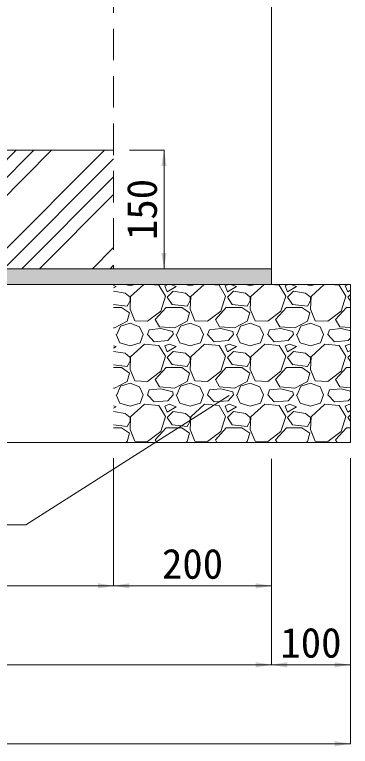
# Model space of a CAD drawing. Units: millimetres at full size. Extents: x 77366 to 106166, y -28085 to 6898.
# Drawn here: x 103590 to 104016, y -4537 to -3610 of the extents above; entities that cross this region are included whole.
import ezdxf
from ezdxf.enums import TextEntityAlignment as Align

# ---------------------------------------------------------------- set-up
doc = ezdxf.new("R2010")
doc.units = ezdxf.units.MM
doc.header["$LTSCALE"] = 50
doc.linetypes.add('USER2', pattern=[1.2, 0.8, -0.4])
doc.layers.add('モルタル', color=7, linetype='Continuous')
for name, color, linetype, lineweight in [('基礎', 7, 'Continuous', 5), ('寸法線', 7, 'Continuous', 13), ('引出線', 4, 'Continuous', 13), ('本体', 2, 'Continuous', 20)]:
    doc.layers.add(name, color=color, linetype=linetype, lineweight=lineweight)
doc.styles.add('ＭＳ ゴシック', font='')
doc.styles.get('ＭＳ ゴシック').set_extended_font_data('MS Gothic')

# ---------------------------------------------------------------- blocks, each defined once
blk = doc.blocks.new('filled_arrow')
at = {"color": 0, "linetype": 'Continuous', "lineweight": -2}
blk.add_solid([(7.5, 1.25), (0, 0), (7.5, -1.25)], dxfattribs=at)

msp = doc.modelspace()

# ---------------------------------------------------------------- hatches: boundary and pattern name
at = {"layer": 'モルタル'}
msp.add_hatch(color=256, dxfattribs=at).paths.add_polyline_path([(103915.8, -3951.94), (103915.8, -3931.94), (102915.8, -3931.94), (102915.8, -3951.94)])
at = {"layer": '本体'}
h = msp.add_hatch(dxfattribs=at)
h.set_pattern_fill('USER', style=0, pattern_type=2)
h.set_pattern_definition([(45, (5950, 7035), (-67.35192, 67.35192), []), (45, (5972.45, 7035), (-67.35192, 67.35192), []), (45, (5994.9, 7035), (-67.35192, 67.35192), []), (45, (6017.35, 7035), (-67.35192, 67.35192), [])])
h.paths.add_polyline_path([(103115.8, -3781.94), (103115.8, -3931.94), (103715.8, -3931.94), (103715.8, -3781.94)])

# ---------------------------------------------------------------- linework, layer by layer
at = {"layer": '基礎', "color": 3, "lineweight": 20}
for p, q in [((102815.8, -3951.94), (104015.8, -3951.94)), ((104015.8, -3951.94), (104015.8, -4151.94)), ((102815.8, -4151.94), (104015.8, -4151.94))]:
    msp.add_line(p, q, dxfattribs=at)
at = {"layer": '基礎'}
for p, q in [((103719.02, -3954.4), (103715.8, -3953.32)), ((103715.8, -3956.34), (103719.02, -3954.4)), ((103730.77, -3951.94), (103736.55, -3953.64)), ((103736.55, -3953.64), (103742.33, -3951.94)), ((103754.2, -3951.94), (103737.31, -3967.35)), ((103773.13, -3952.88), (103761.87, -3951.94)), ((103781.51, -3966.59), (103773.13, -3952.88)), ((103784.71, -3951.94), (103780.75, -3953.64)), ((103780.75, -3953.64), (103783.79, -3961.26)), ((103783.79, -3961.26), (103795.22, -3954.4)), ((103795.22, -3954.4), (103787.84, -3951.94)), ((103806.97, -3951.94), (103812.75, -3953.64)), ((103812.75, -3953.64), (103818.53, -3951.94)), ((103830.4, -3951.94), (103813.51, -3967.35)), ((103849.33, -3952.88), (103838.07, -3951.94)), ((103857.71, -3966.59), (103849.33, -3952.88)), ((103860.91, -3951.94), (103856.95, -3953.64)), ((103856.95, -3953.64), (103859.99, -3961.26)), ((103859.99, -3961.26), (103871.42, -3954.4)), ((103871.42, -3954.4), (103864.04, -3951.94)), ((103883.17, -3951.94), (103888.95, -3953.64)), ((103888.95, -3953.64), (103894.73, -3951.94)), ((103906.6, -3951.94), (103889.71, -3967.35)), ((103925.53, -3952.88), (103914.27, -3951.94)), ((103933.91, -3966.59), (103925.53, -3952.88)), ((103937.11, -3951.94), (103933.15, -3953.64)), ((103933.15, -3953.64), (103936.19, -3961.26)), ((103936.19, -3961.26), (103947.62, -3954.4)), ((103947.62, -3954.4), (103940.24, -3951.94)), ((103959.37, -3951.94), (103965.15, -3953.64)), ((103965.15, -3953.64), (103970.93, -3951.94)), ((103982.8, -3951.94), (103965.91, -3967.35)), ((104001.73, -3952.88), (103990.47, -3951.94)), ((104010.11, -3966.59), (104001.73, -3952.88)), ((104013.31, -3951.94), (104009.35, -3953.64)), ((104009.35, -3953.64), (104012.39, -3961.26)), ((103730.45, -3962.78), (103715.8, -3960.58)), ((103736.55, -3968.12), (103730.45, -3962.78)), ((103737.31, -3967.35), (103736.55, -3983.36)), ((103775.41, -3985.64), (103781.51, -3966.59)), ((103791.41, -3960.5), (103783.79, -3968.12)), ((103806.65, -3962.78), (103791.41, -3960.5)), ((103812.75, -3968.12), (103806.65, -3962.78)), ((103813.51, -3967.35), (103812.75, -3983.36)), ((103851.61, -3985.64), (103857.71, -3966.59)), ((103867.61, -3960.5), (103859.99, -3968.12)), ((103882.85, -3962.78), (103867.61, -3960.5)), ((103888.95, -3968.12), (103882.85, -3962.78)), ((103889.71, -3967.35), (103888.95, -3983.36)), ((103927.81, -3985.64), (103933.91, -3966.59)), ((103943.81, -3960.5), (103936.19, -3968.12)), ((103959.05, -3962.78), (103943.81, -3960.5)), ((103965.15, -3968.12), (103959.05, -3962.78)), ((103965.91, -3967.35), (103965.15, -3983.36)), ((104004.01, -3985.64), (104010.11, -3966.59)), ((104012.39, -3961.26), (104015.8, -3959.22)), ((104015.8, -3964.71), (104012.39, -3968.12)), ((103732.74, -3979.55), (103736.55, -3972.69)), ((103736.55, -3972.69), (103736.55, -3968.12)), ((103783.79, -3968.12), (103789.89, -3977.26)), ((103808.94, -3979.55), (103812.75, -3972.69)), ((103812.75, -3972.69), (103812.75, -3968.12)), ((103859.99, -3968.12), (103866.09, -3977.26)), ((103885.14, -3979.55), (103888.95, -3972.69)), ((103888.95, -3972.69), (103888.95, -3968.12)), ((103936.19, -3968.12), (103942.29, -3977.26)), ((103961.34, -3979.55), (103965.15, -3972.69)), ((103965.15, -3972.69), (103965.15, -3968.12)), ((104012.39, -3968.12), (104015.8, -3973.22)), ((103715.8, -3977.51), (103732.74, -3979.55)), ((103715.8, -3981.07), (103725.88, -3981.07)), ((103725.88, -3981.07), (103735.79, -3987.93)), ((103736.55, -3983.36), (103742.65, -3997.83)), ((103758.65, -3998.6), (103775.41, -3985.64)), ((103768.55, -3996.31), (103782.27, -3981.07)), ((103782.27, -3981.07), (103802.08, -3981.07)), ((103789.89, -3977.26), (103808.94, -3979.55)), ((103802.08, -3981.07), (103811.99, -3987.93)), ((103812.75, -3983.36), (103818.85, -3997.83)), ((103834.85, -3998.6), (103851.61, -3985.64)), ((103844.75, -3996.31), (103858.47, -3981.07)), ((103858.47, -3981.07), (103878.28, -3981.07)), ((103866.09, -3977.26), (103885.14, -3979.55)), ((103878.28, -3981.07), (103888.19, -3987.93)), ((103888.95, -3983.36), (103895.05, -3997.83)), ((103911.05, -3998.6), (103927.81, -3985.64)), ((103920.95, -3996.31), (103934.67, -3981.07)), ((103934.67, -3981.07), (103954.48, -3981.07)), ((103942.29, -3977.26), (103961.34, -3979.55)), ((103954.48, -3981.07), (103964.39, -3987.93)), ((103965.15, -3983.36), (103971.25, -3997.83)), ((103987.25, -3998.6), (104004.01, -3985.64)), ((103997.15, -3996.31), (104010.87, -3981.07)), ((104010.87, -3981.07), (104015.8, -3981.07)), ((103735.79, -3987.93), (103732.74, -3998.6)), ((103811.99, -3987.93), (103808.94, -3998.6)), ((103888.19, -3987.93), (103885.14, -3998.6)), ((103964.39, -3987.93), (103961.34, -3998.6)), ((103732.74, -3998.6), (103716.74, -4006.98)), ((103724.36, -4004.69), (103736.55, -4000.88)), ((103736.55, -4000.88), (103748.74, -4005.45)), ((103742.65, -3997.83), (103758.65, -3998.6)), ((103773.89, -4005.45), (103768.55, -3996.31)), ((103808.94, -3998.6), (103792.94, -4006.98)), ((103800.56, -4004.69), (103812.75, -4000.88)), ((103812.75, -4000.88), (103824.94, -4005.45)), ((103818.85, -3997.83), (103834.85, -3998.6)), ((103850.09, -4005.45), (103844.75, -3996.31)), ((103885.14, -3998.6), (103869.14, -4006.98)), ((103876.76, -4004.69), (103888.95, -4000.88)), ((103888.95, -4000.88), (103901.14, -4005.45)), ((103895.05, -3997.83), (103911.05, -3998.6)), ((103926.29, -4005.45), (103920.95, -3996.31)), ((103961.34, -3998.6), (103945.34, -4006.98)), ((103952.96, -4004.69), (103965.15, -4000.88)), ((103965.15, -4000.88), (103977.34, -4005.45)), ((103971.25, -3997.83), (103987.25, -3998.6)), ((104002.49, -4005.45), (103997.15, -3996.31)), ((103716.74, -4006.98), (103715.8, -4006.9)), ((103719.79, -4015.36), (103724.36, -4004.69)), ((103748.74, -4005.45), (103753.31, -4015.36)), ((103758.65, -4015.36), (103760.93, -4009.26)), ((103775.41, -4007.74), (103760.93, -4009.26)), ((103792.94, -4006.98), (103773.89, -4005.45)), ((103790.65, -4011.55), (103775.41, -4007.74)), ((103791.41, -4015.36), (103790.65, -4011.55)), ((103795.99, -4015.36), (103800.56, -4004.69)), ((103824.94, -4005.45), (103829.51, -4015.36)), ((103834.85, -4015.36), (103837.13, -4009.26)), ((103851.61, -4007.74), (103837.13, -4009.26)), ((103869.14, -4006.98), (103850.09, -4005.45)), ((103866.85, -4011.55), (103851.61, -4007.74)), ((103867.61, -4015.36), (103866.85, -4011.55)), ((103872.19, -4015.36), (103876.76, -4004.69)), ((103901.14, -4005.45), (103905.71, -4015.36)), ((103911.05, -4015.36), (103913.33, -4009.26)), ((103927.81, -4007.74), (103913.33, -4009.26)), ((103945.34, -4006.98), (103926.29, -4005.45)), ((103943.05, -4011.55), (103927.81, -4007.74)), ((103943.81, -4015.36), (103943.05, -4011.55)), ((103948.39, -4015.36), (103952.96, -4004.69)), ((103977.34, -4005.45), (103981.91, -4015.36)), ((103987.25, -4015.36), (103989.53, -4009.26)), ((104004.01, -4007.74), (103989.53, -4009.26)), ((104015.8, -4006.52), (104002.49, -4005.45)), ((104015.8, -4010.69), (104004.01, -4007.74)), ((103719.02, -4015.36), (103723.6, -4026.03)), ((103749.5, -4026.03), (103753.31, -4015.36)), ((103767.03, -4024.5), (103758.65, -4015.36)), ((103784.56, -4022.98), (103767.03, -4024.5)), ((103791.41, -4015.36), (103784.56, -4022.98)), ((103795.22, -4015.36), (103799.8, -4026.03)), ((103825.7, -4026.03), (103829.51, -4015.36)), ((103843.23, -4024.5), (103834.85, -4015.36)), ((103860.76, -4022.98), (103843.23, -4024.5)), ((103867.61, -4015.36), (103860.76, -4022.98)), ((103871.42, -4015.36), (103876, -4026.03)), ((103901.9, -4026.03), (103905.71, -4015.36)), ((103919.43, -4024.5), (103911.05, -4015.36)), ((103936.96, -4022.98), (103919.43, -4024.5)), ((103943.81, -4015.36), (103936.96, -4022.98)), ((103947.62, -4015.36), (103952.2, -4026.03)), ((103978.1, -4026.03), (103981.91, -4015.36)), ((103995.63, -4024.5), (103987.25, -4015.36)), ((104013.16, -4022.98), (103995.63, -4024.5)), ((104015.8, -4020.05), (104013.16, -4022.98)), ((103719.02, -4030.6), (103715.8, -4029.52)), ((103715.8, -4032.54), (103719.02, -4030.6)), ((103723.6, -4026.03), (103736.55, -4029.84)), ((103736.55, -4029.84), (103749.5, -4026.03)), ((103754.84, -4027.55), (103737.31, -4043.55)), ((103773.13, -4029.08), (103754.84, -4027.55)), ((103781.51, -4042.79), (103773.13, -4029.08)), ((103786.08, -4027.55), (103780.75, -4029.84)), ((103780.75, -4029.84), (103783.79, -4037.46)), ((103783.79, -4037.46), (103795.22, -4030.6)), ((103795.22, -4030.6), (103786.08, -4027.55)), ((103799.8, -4026.03), (103812.75, -4029.84)), ((103812.75, -4029.84), (103825.7, -4026.03)), ((103831.04, -4027.55), (103813.51, -4043.55)), ((103849.33, -4029.08), (103831.04, -4027.55)), ((103857.71, -4042.79), (103849.33, -4029.08)), ((103862.28, -4027.55), (103856.95, -4029.84)), ((103856.95, -4029.84), (103859.99, -4037.46)), ((103859.99, -4037.46), (103871.42, -4030.6)), ((103871.42, -4030.6), (103862.28, -4027.55)), ((103876, -4026.03), (103888.95, -4029.84)), ((103888.95, -4029.84), (103901.9, -4026.03)), ((103907.24, -4027.55), (103889.71, -4043.55)), ((103925.53, -4029.08), (103907.24, -4027.55)), ((103933.91, -4042.79), (103925.53, -4029.08)), ((103938.48, -4027.55), (103933.15, -4029.84)), ((103933.15, -4029.84), (103936.19, -4037.46)), ((103936.19, -4037.46), (103947.62, -4030.6)), ((103947.62, -4030.6), (103938.48, -4027.55)), ((103952.2, -4026.03), (103965.15, -4029.84)), ((103965.15, -4029.84), (103978.1, -4026.03)), ((103983.44, -4027.55), (103965.91, -4043.55)), ((104001.73, -4029.08), (103983.44, -4027.55)), ((104010.11, -4042.79), (104001.73, -4029.08)), ((104014.68, -4027.55), (104009.35, -4029.84)), ((104009.35, -4029.84), (104012.39, -4037.46)), ((104015.8, -4027.92), (104014.68, -4027.55)), ((103730.45, -4038.98), (103715.8, -4036.78)), ((103736.55, -4044.32), (103730.45, -4038.98)), ((103791.41, -4036.7), (103783.79, -4044.32)), ((103806.65, -4038.98), (103791.41, -4036.7)), ((103812.75, -4044.32), (103806.65, -4038.98)), ((103867.61, -4036.7), (103859.99, -4044.32)), ((103882.85, -4038.98), (103867.61, -4036.7)), ((103888.95, -4044.32), (103882.85, -4038.98)), ((103943.81, -4036.7), (103936.19, -4044.32)), ((103959.05, -4038.98), (103943.81, -4036.7)), ((103965.15, -4044.32), (103959.05, -4038.98)), ((104012.39, -4037.46), (104015.8, -4035.42)), ((104015.8, -4040.91), (104012.39, -4044.32)), ((103732.74, -4055.75), (103736.55, -4048.89)), ((103737.31, -4043.55), (103736.55, -4059.56)), ((103736.55, -4048.89), (103736.55, -4044.32)), ((103775.41, -4061.84), (103781.51, -4042.79)), ((103783.79, -4044.32), (103789.89, -4053.46)), ((103808.94, -4055.75), (103812.75, -4048.89)), ((103813.51, -4043.55), (103812.75, -4059.56)), ((103812.75, -4048.89), (103812.75, -4044.32)), ((103851.61, -4061.84), (103857.71, -4042.79)), ((103859.99, -4044.32), (103866.09, -4053.46)), ((103885.14, -4055.75), (103888.95, -4048.89)), ((103889.71, -4043.55), (103888.95, -4059.56)), ((103888.95, -4048.89), (103888.95, -4044.32)), ((103927.81, -4061.84), (103933.91, -4042.79)), ((103936.19, -4044.32), (103942.29, -4053.46)), ((103961.34, -4055.75), (103965.15, -4048.89)), ((103965.91, -4043.55), (103965.15, -4059.56)), ((103965.15, -4048.89), (103965.15, -4044.32)), ((104004.01, -4061.84), (104010.11, -4042.79)), ((104012.39, -4044.32), (104015.8, -4049.42)), ((103715.8, -4053.71), (103732.74, -4055.75)), ((103715.8, -4057.27), (103725.88, -4057.27)), ((103725.88, -4057.27), (103735.79, -4064.13)), ((103736.55, -4059.56), (103742.65, -4074.03)), ((103768.55, -4072.51), (103782.27, -4057.27)), ((103782.27, -4057.27), (103802.08, -4057.27)), ((103789.89, -4053.46), (103808.94, -4055.75)), ((103802.08, -4057.27), (103811.99, -4064.13)), ((103812.75, -4059.56), (103818.85, -4074.03)), ((103844.75, -4072.51), (103858.47, -4057.27)), ((103858.47, -4057.27), (103878.28, -4057.27)), ((103866.09, -4053.46), (103885.14, -4055.75)), ((103878.28, -4057.27), (103888.19, -4064.13)), ((103888.95, -4059.56), (103895.05, -4074.03)), ((103920.95, -4072.51), (103934.67, -4057.27)), ((103934.67, -4057.27), (103954.48, -4057.27)), ((103942.29, -4053.46), (103961.34, -4055.75)), ((103954.48, -4057.27), (103964.39, -4064.13)), ((103965.15, -4059.56), (103971.25, -4074.03)), ((103997.15, -4072.51), (104010.87, -4057.27)), ((104010.87, -4057.27), (104015.8, -4057.27)), ((103735.79, -4064.13), (103732.74, -4074.8)), ((103758.65, -4074.8), (103775.41, -4061.84)), ((103811.99, -4064.13), (103808.94, -4074.8)), ((103834.85, -4074.8), (103851.61, -4061.84)), ((103888.19, -4064.13), (103885.14, -4074.8)), ((103911.05, -4074.8), (103927.81, -4061.84)), ((103964.39, -4064.13), (103961.34, -4074.8)), ((103987.25, -4074.8), (104004.01, -4061.84)), ((103732.74, -4074.8), (103716.74, -4083.18)), ((103724.36, -4080.89), (103736.55, -4077.08)), ((103736.55, -4077.08), (103748.74, -4081.65)), ((103742.65, -4074.03), (103758.65, -4074.8)), ((103773.89, -4081.65), (103768.55, -4072.51)), ((103808.94, -4074.8), (103792.94, -4083.18)), ((103800.56, -4080.89), (103812.75, -4077.08)), ((103812.75, -4077.08), (103824.94, -4081.65)), ((103818.85, -4074.03), (103834.85, -4074.8)), ((103850.09, -4081.65), (103844.75, -4072.51)), ((103885.14, -4074.8), (103869.14, -4083.18)), ((103876.76, -4080.89), (103888.95, -4077.08)), ((103888.95, -4077.08), (103901.14, -4081.65)), ((103895.05, -4074.03), (103911.05, -4074.8)), ((103926.29, -4081.65), (103920.95, -4072.51)), ((103961.34, -4074.8), (103945.34, -4083.18)), ((103952.96, -4080.89), (103965.15, -4077.08)), ((103965.15, -4077.08), (103977.34, -4081.65)), ((103971.25, -4074.03), (103987.25, -4074.8)), ((104002.49, -4081.65), (103997.15, -4072.51)), ((103716.74, -4083.18), (103715.8, -4083.1)), ((103719.79, -4091.56), (103724.36, -4080.89)), ((103748.74, -4081.65), (103753.31, -4091.56)), ((103758.65, -4091.56), (103760.93, -4085.46)), ((103775.41, -4083.94), (103760.93, -4085.46)), ((103792.94, -4083.18), (103773.89, -4081.65)), ((103790.65, -4087.75), (103775.41, -4083.94)), ((103791.41, -4091.56), (103790.65, -4087.75)), ((103795.99, -4091.56), (103800.56, -4080.89)), ((103824.94, -4081.65), (103829.51, -4091.56)), ((103834.85, -4091.56), (103837.13, -4085.46)), ((103851.61, -4083.94), (103837.13, -4085.46)), ((103869.14, -4083.18), (103850.09, -4081.65)), ((103866.85, -4087.75), (103851.61, -4083.94)), ((103867.61, -4091.56), (103866.85, -4087.75)), ((103872.19, -4091.56), (103876.76, -4080.89)), ((103901.14, -4081.65), (103905.71, -4091.56)), ((103911.05, -4091.56), (103913.33, -4085.46)), ((103927.81, -4083.94), (103913.33, -4085.46)), ((103945.34, -4083.18), (103926.29, -4081.65)), ((103943.05, -4087.75), (103927.81, -4083.94)), ((103943.81, -4091.56), (103943.05, -4087.75)), ((103948.39, -4091.56), (103952.96, -4080.89)), ((103977.34, -4081.65), (103981.91, -4091.56)), ((103987.25, -4091.56), (103989.53, -4085.46)), ((104004.01, -4083.94), (103989.53, -4085.46)), ((104015.8, -4082.72), (104002.49, -4081.65)), ((104015.8, -4086.89), (104004.01, -4083.94)), ((103719.02, -4091.56), (103723.6, -4102.23)), ((103749.5, -4102.23), (103753.31, -4091.56)), ((103767.03, -4100.7), (103758.65, -4091.56)), ((103791.41, -4091.56), (103784.56, -4099.18)), ((103795.22, -4091.56), (103799.8, -4102.23)), ((103825.7, -4102.23), (103829.51, -4091.56)), ((103843.23, -4100.7), (103834.85, -4091.56)), ((103867.61, -4091.56), (103860.76, -4099.18)), ((103871.42, -4091.56), (103876, -4102.23)), ((103901.9, -4102.23), (103905.71, -4091.56)), ((103919.43, -4100.7), (103911.05, -4091.56)), ((103943.81, -4091.56), (103936.96, -4099.18)), ((103947.62, -4091.56), (103952.2, -4102.23)), ((103978.1, -4102.23), (103981.91, -4091.56)), ((103995.63, -4100.7), (103987.25, -4091.56)), ((104015.8, -4096.25), (104013.16, -4099.18)), ((103719.02, -4106.8), (103715.8, -4105.72)), ((103723.6, -4102.23), (103736.55, -4106.04)), ((103736.55, -4106.04), (103749.5, -4102.23)), ((103754.84, -4103.75), (103737.31, -4119.75)), ((103773.13, -4105.28), (103754.84, -4103.75)), ((103784.56, -4099.18), (103767.03, -4100.7)), ((103781.51, -4118.99), (103773.13, -4105.28)), ((103786.08, -4103.75), (103780.75, -4106.04)), ((103780.75, -4106.04), (103783.79, -4113.66)), ((103795.22, -4106.8), (103786.08, -4103.75)), ((103799.8, -4102.23), (103812.75, -4106.04)), ((103812.75, -4106.04), (103825.7, -4102.23)), ((103831.04, -4103.75), (103813.51, -4119.75)), ((103849.33, -4105.28), (103831.04, -4103.75)), ((103860.76, -4099.18), (103843.23, -4100.7)), ((103857.71, -4118.99), (103849.33, -4105.28)), ((103862.28, -4103.75), (103856.95, -4106.04)), ((103856.95, -4106.04), (103859.99, -4113.66)), ((103871.42, -4106.8), (103862.28, -4103.75)), ((103876, -4102.23), (103888.95, -4106.04)), ((103888.95, -4106.04), (103901.9, -4102.23)), ((103907.24, -4103.75), (103889.71, -4119.75)), ((103925.53, -4105.28), (103907.24, -4103.75)), ((103936.96, -4099.18), (103919.43, -4100.7)), ((103933.91, -4118.99), (103925.53, -4105.28)), ((103938.48, -4103.75), (103933.15, -4106.04)), ((103933.15, -4106.04), (103936.19, -4113.66)), ((103947.62, -4106.8), (103938.48, -4103.75)), ((103952.2, -4102.23), (103965.15, -4106.04)), ((103965.15, -4106.04), (103978.1, -4102.23)), ((103983.44, -4103.75), (103965.91, -4119.75)), ((104001.73, -4105.28), (103983.44, -4103.75)), ((104013.16, -4099.18), (103995.63, -4100.7)), ((104010.11, -4118.99), (104001.73, -4105.28)), ((104014.68, -4103.75), (104009.35, -4106.04)), ((104009.35, -4106.04), (104012.39, -4113.66)), ((104015.8, -4104.12), (104014.68, -4103.75)), ((103715.8, -4108.74), (103719.02, -4106.8)), ((103730.45, -4115.18), (103715.8, -4112.98)), ((103736.55, -4120.52), (103730.45, -4115.18)), ((103783.79, -4113.66), (103795.22, -4106.8)), ((103791.41, -4112.9), (103783.79, -4120.52)), ((103806.65, -4115.18), (103791.41, -4112.9)), ((103812.75, -4120.52), (103806.65, -4115.18)), ((103859.99, -4113.66), (103871.42, -4106.8)), ((103867.61, -4112.9), (103859.99, -4120.52)), ((103882.85, -4115.18), (103867.61, -4112.9)), ((103888.95, -4120.52), (103882.85, -4115.18)), ((103936.19, -4113.66), (103947.62, -4106.8)), ((103943.81, -4112.9), (103936.19, -4120.52)), ((103959.05, -4115.18), (103943.81, -4112.9)), ((103965.15, -4120.52), (103959.05, -4115.18)), ((104012.39, -4113.66), (104015.8, -4111.62)), ((103737.31, -4119.75), (103736.55, -4135.76)), ((103736.55, -4125.09), (103736.55, -4120.52)), ((103775.41, -4138.04), (103781.51, -4118.99)), ((103783.79, -4120.52), (103789.89, -4129.66)), ((103813.51, -4119.75), (103812.75, -4135.76)), ((103812.75, -4125.09), (103812.75, -4120.52)), ((103851.61, -4138.04), (103857.71, -4118.99)), ((103859.99, -4120.52), (103866.09, -4129.66)), ((103889.71, -4119.75), (103888.95, -4135.76)), ((103888.95, -4125.09), (103888.95, -4120.52)), ((103927.81, -4138.04), (103933.91, -4118.99)), ((103936.19, -4120.52), (103942.29, -4129.66)), ((103965.91, -4119.75), (103965.15, -4135.76)), ((103965.15, -4125.09), (103965.15, -4120.52)), ((104004.01, -4138.04), (104010.11, -4118.99)), ((104015.8, -4117.11), (104012.39, -4120.52)), ((104012.39, -4120.52), (104015.8, -4125.62)), ((103715.8, -4129.91), (103732.74, -4131.95)), ((103715.8, -4133.47), (103725.88, -4133.47)), ((103725.88, -4133.47), (103735.79, -4140.33)), ((103732.74, -4131.95), (103736.55, -4125.09)), ((103768.55, -4148.71), (103782.27, -4133.47)), ((103782.27, -4133.47), (103802.08, -4133.47)), ((103789.89, -4129.66), (103808.94, -4131.95)), ((103802.08, -4133.47), (103811.99, -4140.33)), ((103808.94, -4131.95), (103812.75, -4125.09)), ((103844.75, -4148.71), (103858.47, -4133.47)), ((103858.47, -4133.47), (103878.28, -4133.47)), ((103866.09, -4129.66), (103885.14, -4131.95)), ((103878.28, -4133.47), (103888.19, -4140.33)), ((103885.14, -4131.95), (103888.95, -4125.09)), ((103920.95, -4148.71), (103934.67, -4133.47)), ((103934.67, -4133.47), (103954.48, -4133.47)), ((103942.29, -4129.66), (103961.34, -4131.95)), ((103954.48, -4133.47), (103964.39, -4140.33)), ((103961.34, -4131.95), (103965.15, -4125.09)), ((103997.15, -4148.71), (104010.87, -4133.47)), ((104010.87, -4133.47), (104015.8, -4133.47)), ((103735.79, -4140.33), (103732.74, -4151)), ((103736.55, -4135.76), (103742.65, -4150.23)), ((103758.65, -4151), (103775.41, -4138.04)), ((103811.99, -4140.33), (103808.94, -4151)), ((103812.75, -4135.76), (103818.85, -4150.23)), ((103834.85, -4151), (103851.61, -4138.04)), ((103888.19, -4140.33), (103885.14, -4151)), ((103888.95, -4135.76), (103895.05, -4150.23)), ((103911.05, -4151), (103927.81, -4138.04)), ((103964.39, -4140.33), (103961.34, -4151)), ((103965.15, -4135.76), (103971.25, -4150.23)), ((103987.25, -4151), (104004.01, -4138.04)), ((103732.74, -4151), (103730.94, -4151.94)), ((103742.65, -4150.23), (103758.65, -4151)), ((103770.44, -4151.94), (103768.55, -4148.71)), ((103808.94, -4151), (103807.14, -4151.94)), ((103818.85, -4150.23), (103834.85, -4151)), ((103846.64, -4151.94), (103844.75, -4148.71)), ((103885.14, -4151), (103883.34, -4151.94)), ((103895.05, -4150.23), (103911.05, -4151)), ((103922.84, -4151.94), (103920.95, -4148.71)), ((103961.34, -4151), (103959.54, -4151.94)), ((103971.25, -4150.23), (103987.25, -4151)), ((103999.04, -4151.94), (103997.15, -4148.71))]:
    msp.add_line(p, q, dxfattribs=at)
at = {"layer": '寸法線'}
for p, q in [((103735.8, -3781.94), (103779.61, -3781.94)), ((103779.61, -3931.94), (103779.61, -3781.94)), ((103735.8, -3931.94), (103779.61, -3931.94)), ((103715.8, -4171.94), (103715.8, -4333.73)), ((103715.8, -4171.94), (103715.8, -4333.73)), ((103915.8, -4172.83), (103915.8, -4333.73)), ((103915.8, -4172.83), (103915.8, -4433.73)), ((103915.8, -4172.83), (103915.8, -4433.73)), ((104015.8, -4171.94), (104015.8, -4433.73)), ((104015.8, -4171.94), (104015.8, -4533.73)), ((103115.8, -4333.73), (103715.8, -4333.73)), ((103715.8, -4333.73), (103915.8, -4333.73)), ((102915.8, -4433.73), (103915.8, -4433.73)), ((103915.8, -4433.73), (104015.8, -4433.73)), ((102815.8, -4533.73), (104015.8, -4533.73))]:
    msp.add_line(p, q, dxfattribs=at)
at = {"layer": '引出線'}
msp.add_lwpolyline([(103862.07, -4092.65), (103604.55, -4256.35), (103216.33, -4256.35)], dxfattribs=at)
at = {"layer": '本体'}
for p, q in [((103915.8, -2737.94), (103915.8, -3931.94)), ((103115.8, -3781.94), (103715.8, -3781.94)), ((102915.8, -3931.94), (103915.8, -3931.94)), ((102915.8, -3931.94), (103915.8, -3931.94)), ((103915.8, -3931.94), (103915.8, -3951.94)), ((102965.8, -3951.94), (103865.8, -3951.94))]:
    msp.add_line(p, q, dxfattribs=at)
at = {"layer": '本体', "linetype": 'USER2', "lineweight": 9}
msp.add_line((103715.8, -2787.94), (103715.8, -3931.94), dxfattribs=at)

# ---------------------------------------------------------------- block references
at = {"layer": '寸法線', "xscale": 2.67, "yscale": 2.67}
for p, rotation in [((103779.61, -3781.94), 270), ((103779.61, -3931.94), 90), ((103715.8, -4333.73), 180), ((103915.8, -4333.73), 180), ((103915.8, -4433.73), 180), ((104015.8, -4433.73), 180), ((104015.8, -4533.73), 180)]:
    msp.add_blockref('filled_arrow', p, dxfattribs=dict(at, rotation=rotation))
for p in [(103715.8, -4333.73), (103915.8, -4433.73)]:
    msp.add_blockref('filled_arrow', p, dxfattribs=at)
at = {"layer": '引出線', "xscale": 0.133, "yscale": 0.133, "rotation": 212.4}
msp.add_blockref('filled_arrow', (103862.07, -4092.65), dxfattribs=at)

# ---------------------------------------------------------------- texts
at = {"layer": '寸法線', "style": 'ＭＳ ゴシック'}
msp.add_text('150', height=37.98, rotation=90, dxfattribs=at).set_placement((103751.61, -3856.94), align=Align.MIDDLE_CENTER)
for s, p in [('200', (103815.8, -4305.73)), ('100', (103965.8, -4405.73))]:
    msp.add_text(s, height=37.98, dxfattribs=at).set_placement(p, align=Align.MIDDLE_CENTER)

doc.saveas('drawing.dxf')
